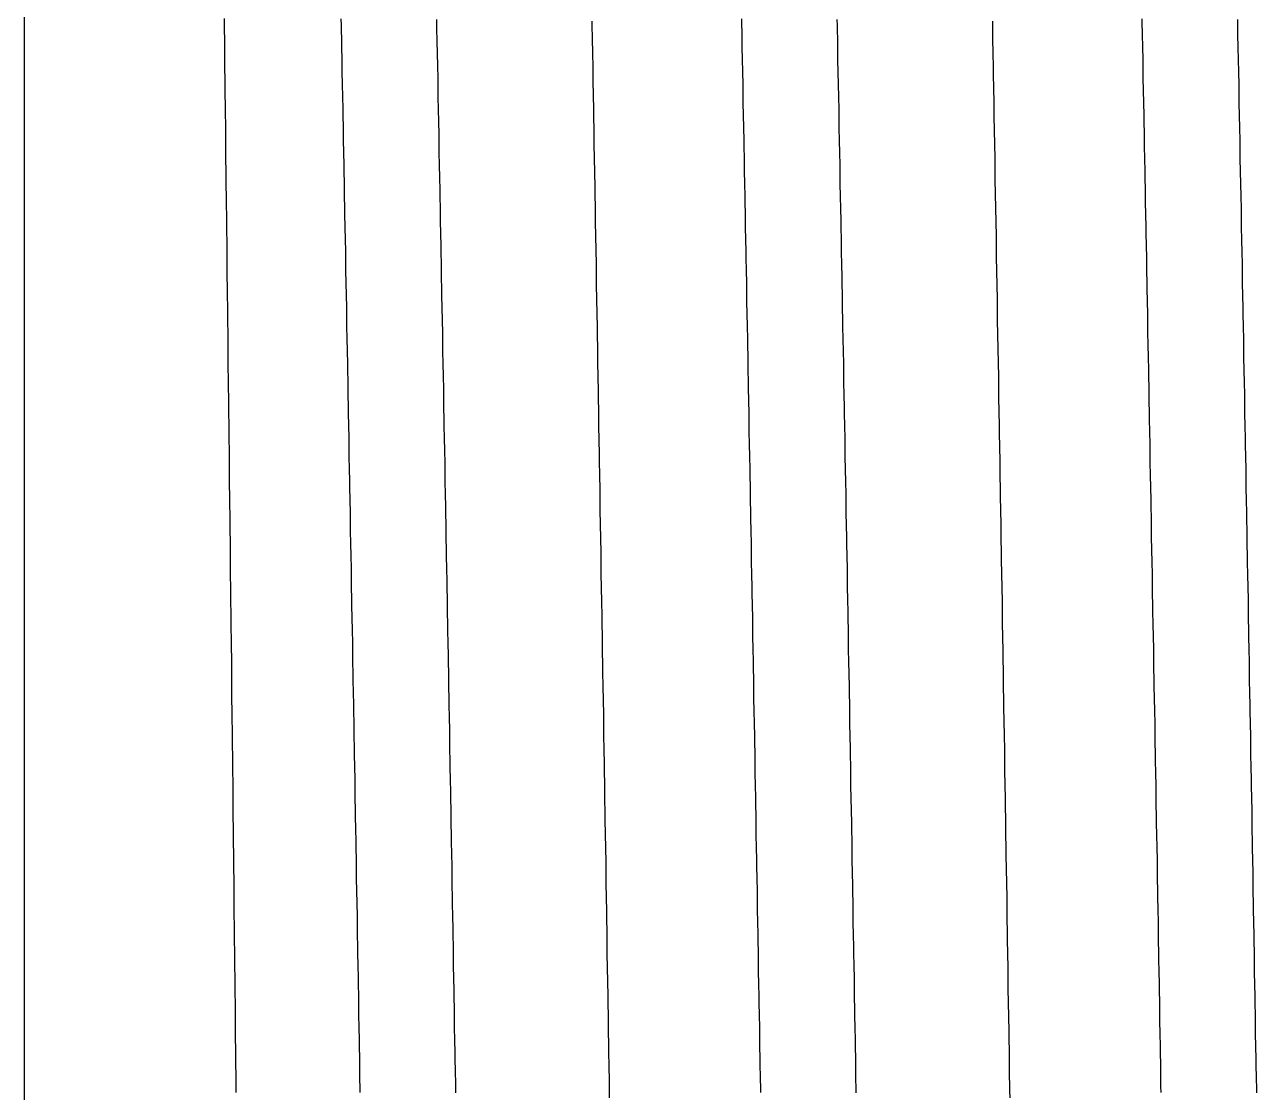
# Model space of a CAD drawing. Header units: millimetres. Extents: x 0 to 3800, y -67 to 2530.
# Drawn here: x 2223.993 to 2228.729, y 896.909 to 901.015 of the extents above; entities that cross this region are included whole.
import ezdxf

# ---------------------------------------------------------------- set-up
doc = ezdxf.new("R2010")
doc.units = ezdxf.units.MM
doc.layers.add('내부선 및 부속', color=4, linetype='Continuous')

msp = doc.modelspace()

# ---------------------------------------------------------------- linework, layer by layer
at = {"layer": '내부선 및 부속', "linetype": 'Continuous'}
msp.add_line((2223.9926, 877.4044), (2223.9926, 908.2004), dxfattribs=at)
at = {"layer": '내부선 및 부속', "linetype": 'Continuous', "flags": 128}
for points in [[(2224.8058, 896.9077), (2224.8058, 896.9327), (2224.8058, 896.9587), (2224.8058, 896.9837), (2224.8048, 897.0087), (2224.8048, 897.0337), (2224.8048, 897.0587), (2224.8048, 897.0837), (2224.8038, 897.1087), (2224.8038, 897.1337), (2224.8038, 897.1587), (2224.8028, 897.1837), (2224.8028, 897.2087), (2224.8028, 897.2337), (2224.8028, 897.2587), (2224.8018, 897.2837), (2224.8018, 897.3087), (2224.8018, 897.3337), (2224.8018, 897.3587), (2224.8008, 897.3837), (2224.8008, 897.4087), (2224.8008, 897.4337), (2224.8008, 897.4587), (2224.7998, 897.4837), (2224.7998, 897.5087), (2224.7998, 897.5337), (2224.7998, 897.5587), (2224.7988, 897.5837), (2224.7988, 897.6087), (2224.7988, 897.6337), (2224.7978, 897.6587), (2224.7978, 897.6847), (2224.7978, 897.7097), (2224.7978, 897.7347), (2224.7968, 897.7597), (2224.7968, 897.7847), (2224.7968, 897.8097), (2224.7968, 897.8097), (2224.7968, 897.8347), (2224.7958, 897.8597), (2224.7958, 897.8847), (2224.7958, 897.9097), (2224.7958, 897.9347), (2224.7948, 897.9597), (2224.7948, 897.9847), (2224.7948, 898.0097), (2224.7938, 898.0347), (2224.7938, 898.0597), (2224.7938, 898.0847), (2224.7938, 898.1097), (2224.7928, 898.1347), (2224.7928, 898.1597), (2224.7928, 898.1847), (2224.7928, 898.2097), (2224.7918, 898.2347), (2224.7918, 898.2597), (2224.7918, 898.2847), (2224.7918, 898.3097), (2224.7908, 898.3347), (2224.7908, 898.3597), (2224.7908, 898.3857), (2224.7898, 898.4107), (2224.7898, 898.4357), (2224.7898, 898.4607), (2224.7898, 898.4857), (2224.7888, 898.5107), (2224.7888, 898.5357), (2224.7888, 898.5607), (2224.7888, 898.5857), (2224.7878, 898.6107), (2224.7878, 898.6357), (2224.7878, 898.6607), (2224.7868, 898.6857), (2224.7868, 898.7107), (2224.7868, 898.7357), (2224.7868, 898.7607), (2224.7858, 898.7857), (2224.7858, 898.8107), (2224.7858, 898.8357), (2224.7858, 898.8607), (2224.7848, 898.8857), (2224.7848, 898.9107), (2224.7848, 898.9357), (2224.7838, 898.9607), (2224.7838, 898.9857), (2224.7838, 899.0107), (2224.7838, 899.0357), (2224.7828, 899.0607), (2224.7828, 899.0857), (2224.7828, 899.1117), (2224.7828, 899.1367), (2224.7818, 899.1617), (2224.7818, 899.1867), (2224.7818, 899.2117), (2224.7808, 899.2367), (2224.7808, 899.2617), (2224.7808, 899.2867), (2224.7808, 899.3117), (2224.7798, 899.3367), (2224.7798, 899.3617), (2224.7798, 899.3867), (2224.7788, 899.4117), (2224.7788, 899.4367), (2224.7788, 899.4617), (2224.7788, 899.4867), (2224.7778, 899.5117), (2224.7778, 899.5367), (2224.7778, 899.5617), (2224.7778, 899.5867), (2224.7768, 899.6117), (2224.7768, 899.6367), (2224.7768, 899.6617), (2224.7758, 899.6867), (2224.7758, 899.7117), (2224.7758, 899.7367), (2224.7758, 899.7617), (2224.7748, 899.7867), (2224.7748, 899.8117), (2224.7748, 899.8377), (2224.7738, 899.8627), (2224.7738, 899.8877), (2224.7738, 899.9127), (2224.7738, 899.9377), (2224.7728, 899.9627), (2224.7728, 899.9877), (2224.7728, 900.0127), (2224.7718, 900.0377), (2224.7718, 900.0627), (2224.7718, 900.0877), (2224.7718, 900.1127), (2224.7708, 900.1377), (2224.7708, 900.1627), (2224.7708, 900.1877), (2224.7698, 900.2127), (2224.7698, 900.2377), (2224.7698, 900.2627), (2224.7698, 900.2877), (2224.7688, 900.3127), (2224.7688, 900.3127), (2224.7688, 900.3377), (2224.7688, 900.3627), (2224.7678, 900.3877), (2224.7678, 900.4127), (2224.7678, 900.4377), (2224.7678, 900.4627), (2224.7668, 900.4877), (2224.7668, 900.5127), (2224.7668, 900.5377), (2224.7658, 900.5637), (2224.7658, 900.5887), (2224.7658, 900.6137), (2224.7658, 900.6387), (2224.7648, 900.6637), (2224.7648, 900.6887), (2224.7648, 900.7137), (2224.7638, 900.7387), (2224.7638, 900.7637), (2224.7638, 900.7887), (2224.7638, 900.8137), (2224.7628, 900.8387), (2224.7628, 900.8637), (2224.7628, 900.8887), (2224.7618, 900.9137), (2224.7618, 900.9387), (2224.7618, 900.9637), (2224.7608, 900.9887), (2224.7608, 901.0137), (2224.7608, 901.0387)], [(2225.2088, 901.0367), (2225.2098, 901.0127), (2225.2098, 900.9887), (2225.2108, 900.9647), (2225.2108, 900.9407), (2225.2108, 900.9167), (2225.2118, 900.8927), (2225.2118, 900.8927), (2225.2118, 900.8697), (2225.2128, 900.8457), (2225.2128, 900.8217), (2225.2138, 900.7977), (2225.2138, 900.7737), (2225.2148, 900.7497), (2225.2148, 900.7257), (2225.2158, 900.7027), (2225.2158, 900.6787), (2225.2158, 900.6547), (2225.2168, 900.6307), (2225.2168, 900.6067), (2225.2178, 900.5827), (2225.2178, 900.5587), (2225.2188, 900.5347), (2225.2188, 900.5117), (2225.2198, 900.4877), (2225.2198, 900.4637), (2225.2198, 900.4397), (2225.2208, 900.4157), (2225.2208, 900.3917), (2225.2218, 900.3677), (2225.2218, 900.3447), (2225.2228, 900.3207), (2225.2228, 900.2967), (2225.2228, 900.2727), (2225.2238, 900.2487), (2225.2238, 900.2247), (2225.2248, 900.2007), (2225.2248, 900.1777), (2225.2258, 900.1537), (2225.2258, 900.1297), (2225.2268, 900.1057), (2225.2268, 900.0817), (2225.2268, 900.0577), (2225.2278, 900.0337), (2225.2278, 900.0097), (2225.2288, 899.9867), (2225.2288, 899.9627), (2225.2298, 899.9387), (2225.2298, 899.9147), (2225.2298, 899.8907), (2225.2308, 899.8667), (2225.2308, 899.8427), (2225.2318, 899.8197), (2225.2318, 899.7957), (2225.2328, 899.7717), (2225.2328, 899.7477), (2225.2338, 899.7237), (2225.2338, 899.6997), (2225.2338, 899.6757), (2225.2348, 899.6527), (2225.2348, 899.6287), (2225.2358, 899.6047), (2225.2358, 899.5807), (2225.2368, 899.5567), (2225.2368, 899.5327), (2225.2368, 899.5087), (2225.2378, 899.4847), (2225.2378, 899.4617), (2225.2388, 899.4377), (2225.2388, 899.4137), (2225.2388, 899.3897), (2225.2398, 899.3657), (2225.2398, 899.3417), (2225.2408, 899.3177), (2225.2408, 899.2947), (2225.2418, 899.2707), (2225.2418, 899.2467), (2225.2418, 899.2227), (2225.2428, 899.1987), (2225.2428, 899.1747), (2225.2438, 899.1507), (2225.2438, 899.1277), (2225.2448, 899.1037), (2225.2448, 899.0797), (2225.2448, 899.0557), (2225.2458, 899.0317), (2225.2458, 899.0077), (2225.2468, 898.9837), (2225.2468, 898.9597), (2225.2478, 898.9367), (2225.2478, 898.9127), (2225.2478, 898.8887), (2225.2488, 898.8647), (2225.2488, 898.8407), (2225.2498, 898.8167), (2225.2498, 898.7927), (2225.2498, 898.7697), (2225.2508, 898.7457), (2225.2508, 898.7217), (2225.2518, 898.6977), (2225.2518, 898.6737), (2225.2528, 898.6497), (2225.2528, 898.6257), (2225.2528, 898.6017), (2225.2538, 898.5787), (2225.2538, 898.5547), (2225.2548, 898.5307), (2225.2548, 898.5067), (2225.2548, 898.5067), (2225.2548, 898.4827), (2225.2558, 898.4587), (2225.2558, 898.4347), (2225.2568, 898.4117), (2225.2568, 898.3877), (2225.2568, 898.3637), (2225.2578, 898.3397), (2225.2578, 898.3157), (2225.2588, 898.2917), (2225.2588, 898.2677), (2225.2598, 898.2447), (2225.2598, 898.2207), (2225.2598, 898.1967), (2225.2608, 898.1727), (2225.2608, 898.1487), (2225.2618, 898.1247), (2225.2618, 898.1007), (2225.2618, 898.0767), (2225.2628, 898.0537), (2225.2628, 898.0297), (2225.2638, 898.0057), (2225.2638, 897.9817), (2225.2638, 897.9577), (2225.2648, 897.9337), (2225.2648, 897.9097), (2225.2658, 897.8867), (2225.2658, 897.8627), (2225.2658, 897.8387), (2225.2668, 897.8147), (2225.2668, 897.7907), (2225.2678, 897.7667), (2225.2678, 897.7427), (2225.2678, 897.7197), (2225.2688, 897.6957), (2225.2688, 897.6717), (2225.2698, 897.6477), (2225.2698, 897.6237), (2225.2708, 897.5997), (2225.2708, 897.5757), (2225.2708, 897.5517), (2225.2718, 897.5287), (2225.2718, 897.5047), (2225.2728, 897.4807), (2225.2728, 897.4567), (2225.2728, 897.4327), (2225.2738, 897.4087), (2225.2738, 897.3847), (2225.2748, 897.3617), (2225.2748, 897.3377), (2225.2748, 897.3137), (2225.2758, 897.2897), (2225.2758, 897.2657), (2225.2768, 897.2417), (2225.2768, 897.2177), (2225.2768, 897.1937), (2225.2778, 897.1707), (2225.2778, 897.1467), (2225.2788, 897.1227), (2225.2788, 897.0987), (2225.2788, 897.0747), (2225.2798, 897.0507), (2225.2798, 897.0267), (2225.2808, 897.0037), (2225.2808, 896.9797), (2225.2808, 896.9557), (2225.2818, 896.9317), (2225.2818, 896.9077)], [(2225.5758, 901.0347), (2225.5768, 901.0117), (2225.5768, 900.9877), (2225.5778, 900.9637), (2225.5778, 900.9397), (2225.5788, 900.9157), (2225.5788, 900.9157), (2225.5788, 900.8917), (2225.5798, 900.8677), (2225.5798, 900.8437), (2225.5808, 900.8207), (2225.5808, 900.7967), (2225.5808, 900.7727), (2225.5818, 900.7487), (2225.5818, 900.7247), (2225.5828, 900.7007), (2225.5828, 900.6767), (2225.5838, 900.6537), (2225.5838, 900.6297), (2225.5848, 900.6057), (2225.5848, 900.5817), (2225.5848, 900.5577), (2225.5858, 900.5337), (2225.5858, 900.5097), (2225.5868, 900.4867), (2225.5868, 900.4627), (2225.5878, 900.4387), (2225.5878, 900.4147), (2225.5888, 900.3907), (2225.5888, 900.3667), (2225.5888, 900.3427), (2225.5898, 900.3187), (2225.5898, 900.2957), (2225.5908, 900.2717), (2225.5908, 900.2477), (2225.5918, 900.2237), (2225.5918, 900.1997), (2225.5928, 900.1757), (2225.5928, 900.1517), (2225.5928, 900.1287), (2225.5938, 900.1047), (2225.5938, 900.0807), (2225.5948, 900.0567), (2225.5948, 900.0327), (2225.5958, 900.0087), (2225.5958, 899.9847), (2225.5958, 899.9617), (2225.5968, 899.9377), (2225.5968, 899.9137), (2225.5978, 899.8897), (2225.5978, 899.8657), (2225.5988, 899.8417), (2225.5988, 899.8177), (2225.5998, 899.7937), (2225.5998, 899.7707), (2225.5998, 899.7467), (2225.6008, 899.7227), (2225.6008, 899.6987), (2225.6018, 899.6747), (2225.6018, 899.6507), (2225.6028, 899.6267), (2225.6028, 899.6037), (2225.6028, 899.5797), (2225.6038, 899.5557), (2225.6038, 899.5317), (2225.6048, 899.5077), (2225.6048, 899.4837), (2225.6048, 899.4597), (2225.6058, 899.4367), (2225.6058, 899.4127), (2225.6068, 899.3887), (2225.6068, 899.3647), (2225.6078, 899.3407), (2225.6078, 899.3167), (2225.6078, 899.2927), (2225.6088, 899.2687), (2225.6088, 899.2457), (2225.6098, 899.2217), (2225.6098, 899.1977), (2225.6108, 899.1737), (2225.6108, 899.1497), (2225.6108, 899.1257), (2225.6118, 899.1017), (2225.6118, 899.0787), (2225.6128, 899.0547), (2225.6128, 899.0307), (2225.6138, 899.0067), (2225.6138, 898.9827), (2225.6138, 898.9587), (2225.6148, 898.9347), (2225.6148, 898.9107), (2225.6158, 898.8877), (2225.6158, 898.8637), (2225.6158, 898.8397), (2225.6168, 898.8157), (2225.6168, 898.7917), (2225.6178, 898.7677), (2225.6178, 898.7437), (2225.6188, 898.7207), (2225.6188, 898.6967), (2225.6188, 898.6727), (2225.6198, 898.6487), (2225.6198, 898.6247), (2225.6208, 898.6007), (2225.6208, 898.5767), (2225.6208, 898.5537), (2225.6218, 898.5297), (2225.6218, 898.5297), (2225.6218, 898.5057), (2225.6228, 898.4817), (2225.6228, 898.4577), (2225.6238, 898.4337), (2225.6238, 898.4097), (2225.6238, 898.3857), (2225.6248, 898.3627), (2225.6248, 898.3387), (2225.6258, 898.3147), (2225.6258, 898.2907), (2225.6258, 898.2667), (2225.6268, 898.2427), (2225.6268, 898.2187), (2225.6278, 898.1957), (2225.6278, 898.1717), (2225.6278, 898.1477), (2225.6288, 898.1237), (2225.6288, 898.0997), (2225.6298, 898.0757), (2225.6298, 898.0517), (2225.6298, 898.0287), (2225.6308, 898.0047), (2225.6308, 897.9807), (2225.6318, 897.9567), (2225.6318, 897.9327), (2225.6328, 897.9087), (2225.6328, 897.8847), (2225.6328, 897.8607), (2225.6338, 897.8377), (2225.6338, 897.8137), (2225.6348, 897.7897), (2225.6348, 897.7657), (2225.6348, 897.7417), (2225.6358, 897.7177), (2225.6358, 897.6937), (2225.6368, 897.6707), (2225.6368, 897.6467), (2225.6368, 897.6227), (2225.6378, 897.5987), (2225.6378, 897.5747), (2225.6388, 897.5507), (2225.6388, 897.5267), (2225.6388, 897.5027), (2225.6398, 897.4797), (2225.6398, 897.4557), (2225.6408, 897.4317), (2225.6408, 897.4077), (2225.6408, 897.3837), (2225.6418, 897.3597), (2225.6418, 897.3357), (2225.6428, 897.3127), (2225.6428, 897.2887), (2225.6428, 897.2647), (2225.6438, 897.2407), (2225.6438, 897.2167), (2225.6448, 897.1927), (2225.6448, 897.1687), (2225.6448, 897.1457), (2225.6458, 897.1217), (2225.6458, 897.0977), (2225.6468, 897.0737), (2225.6468, 897.0497), (2225.6468, 897.0257), (2225.6478, 897.0017), (2225.6478, 896.9777), (2225.6488, 896.9547), (2225.6488, 896.9307), (2225.6488, 896.9067)], [(2226.1738, 901.0277), (2226.1738, 901.0007), (2226.1748, 900.9737), (2226.1748, 900.9467), (2226.1758, 900.9187), (2226.1758, 900.8917), (2226.1768, 900.8647), (2226.1768, 900.8377), (2226.1778, 900.8107), (2226.1778, 900.7837), (2226.1788, 900.7567), (2226.1788, 900.7297), (2226.1798, 900.7027), (2226.1798, 900.6757), (2226.1798, 900.6487), (2226.1808, 900.6217), (2226.1808, 900.5947), (2226.1818, 900.5677), (2226.1818, 900.5407), (2226.1828, 900.5137), (2226.1828, 900.4867), (2226.1838, 900.4597), (2226.1838, 900.4317), (2226.1848, 900.4047), (2226.1848, 900.3777), (2226.1848, 900.3507), (2226.1858, 900.3237), (2226.1858, 900.2967), (2226.1868, 900.2697), (2226.1868, 900.2427), (2226.1878, 900.2157), (2226.1878, 900.1887), (2226.1888, 900.1617), (2226.1888, 900.1347), (2226.1898, 900.1077), (2226.1898, 900.0807), (2226.1898, 900.0537), (2226.1908, 900.0267), (2226.1908, 899.9997), (2226.1918, 899.9727), (2226.1918, 899.9447), (2226.1928, 899.9177), (2226.1928, 899.8907), (2226.1938, 899.8637), (2226.1938, 899.8367), (2226.1938, 899.8097), (2226.1948, 899.7827), (2226.1948, 899.7557), (2226.1958, 899.7287), (2226.1958, 899.7017), (2226.1968, 899.6747), (2226.1968, 899.6477), (2226.1978, 899.6207), (2226.1978, 899.5937), (2226.1978, 899.5667), (2226.1988, 899.5397), (2226.1988, 899.5127), (2226.1998, 899.4857), (2226.1998, 899.4577), (2226.2008, 899.4307), (2226.2008, 899.4037), (2226.2018, 899.3767), (2226.2018, 899.3497), (2226.2018, 899.3227), (2226.2028, 899.2957), (2226.2028, 899.2687), (2226.2038, 899.2417), (2226.2038, 899.2147), (2226.2048, 899.1877), (2226.2048, 899.1607), (2226.2048, 899.1337), (2226.2058, 899.1067), (2226.2058, 899.0797), (2226.2068, 899.0527), (2226.2068, 899.0257), (2226.2078, 898.9987), (2226.2078, 898.9707), (2226.2088, 898.9437), (2226.2088, 898.9167), (2226.2088, 898.8897), (2226.2098, 898.8627), (2226.2098, 898.8357), (2226.2108, 898.8087), (2226.2108, 898.7817), (2226.2118, 898.7547), (2226.2118, 898.7277), (2226.2118, 898.7007), (2226.2128, 898.6737), (2226.2128, 898.6467), (2226.2138, 898.6197), (2226.2138, 898.5927), (2226.2148, 898.5657), (2226.2148, 898.5387), (2226.2148, 898.5117), (2226.2158, 898.4837), (2226.2158, 898.4567), (2226.2168, 898.4297), (2226.2168, 898.4027), (2226.2168, 898.4027), (2226.2178, 898.3757), (2226.2178, 898.3487), (2226.2178, 898.3217), (2226.2188, 898.2947), (2226.2188, 898.2677), (2226.2198, 898.2407), (2226.2198, 898.2137), (2226.2208, 898.1867), (2226.2208, 898.1597), (2226.2208, 898.1327), (2226.2218, 898.1057), (2226.2218, 898.0787), (2226.2228, 898.0517), (2226.2228, 898.0247), (2226.2238, 897.9967), (2226.2238, 897.9697), (2226.2238, 897.9427), (2226.2248, 897.9157), (2226.2248, 897.8887), (2226.2258, 897.8617), (2226.2258, 897.8347), (2226.2268, 897.8077), (2226.2268, 897.7807), (2226.2268, 897.7537), (2226.2278, 897.7267), (2226.2278, 897.6997), (2226.2288, 897.6727), (2226.2288, 897.6457), (2226.2298, 897.6187), (2226.2298, 897.5917), (2226.2298, 897.5647), (2226.2308, 897.5377), (2226.2308, 897.5097), (2226.2318, 897.4827), (2226.2318, 897.4557), (2226.2318, 897.4287), (2226.2328, 897.4017), (2226.2328, 897.3747), (2226.2338, 897.3477), (2226.2338, 897.3207), (2226.2348, 897.2937), (2226.2348, 897.2667), (2226.2348, 897.2397), (2226.2358, 897.2127), (2226.2358, 897.1857), (2226.2368, 897.1587), (2226.2368, 897.1317), (2226.2378, 897.1047), (2226.2378, 897.0777), (2226.2378, 897.0507), (2226.2388, 897.0227), (2226.2388, 896.9957), (2226.2398, 896.9687), (2226.2398, 896.9417), (2226.2398, 896.9147), (2226.2408, 896.8877)], [(2226.7488, 901.0367), (2226.7488, 901.0127), (2226.7498, 900.9887), (2226.7498, 900.9647), (2226.7508, 900.9407), (2226.7508, 900.9167), (2226.7518, 900.8927), (2226.7518, 900.8927), (2226.7518, 900.8697), (2226.7528, 900.8457), (2226.7528, 900.8217), (2226.7538, 900.7977), (2226.7538, 900.7737), (2226.7538, 900.7497), (2226.7548, 900.7257), (2226.7548, 900.7027), (2226.7558, 900.6787), (2226.7558, 900.6547), (2226.7568, 900.6307), (2226.7568, 900.6067), (2226.7578, 900.5827), (2226.7578, 900.5587), (2226.7578, 900.5347), (2226.7588, 900.5117), (2226.7588, 900.4877), (2226.7598, 900.4637), (2226.7598, 900.4397), (2226.7608, 900.4157), (2226.7608, 900.3917), (2226.7618, 900.3677), (2226.7618, 900.3447), (2226.7618, 900.3207), (2226.7628, 900.2967), (2226.7628, 900.2727), (2226.7638, 900.2487), (2226.7638, 900.2247), (2226.7648, 900.2007), (2226.7648, 900.1777), (2226.7658, 900.1537), (2226.7658, 900.1297), (2226.7658, 900.1057), (2226.7668, 900.0817), (2226.7668, 900.0577), (2226.7678, 900.0337), (2226.7678, 900.0097), (2226.7688, 899.9867), (2226.7688, 899.9627), (2226.7688, 899.9387), (2226.7698, 899.9147), (2226.7698, 899.8907), (2226.7708, 899.8667), (2226.7708, 899.8427), (2226.7718, 899.8197), (2226.7718, 899.7957), (2226.7718, 899.7717), (2226.7728, 899.7477), (2226.7728, 899.7237), (2226.7738, 899.6997), (2226.7738, 899.6757), (2226.7748, 899.6527), (2226.7748, 899.6287), (2226.7748, 899.6047), (2226.7758, 899.5807), (2226.7758, 899.5567), (2226.7768, 899.5327), (2226.7768, 899.5087), (2226.7778, 899.4847), (2226.7778, 899.4617), (2226.7778, 899.4377), (2226.7788, 899.4137), (2226.7788, 899.3897), (2226.7798, 899.3657), (2226.7798, 899.3417), (2226.7808, 899.3177), (2226.7808, 899.2947), (2226.7808, 899.2707), (2226.7818, 899.2467), (2226.7818, 899.2227), (2226.7828, 899.1987), (2226.7828, 899.1747), (2226.7838, 899.1507), (2226.7838, 899.1277), (2226.7838, 899.1037), (2226.7848, 899.0797), (2226.7848, 899.0557), (2226.7858, 899.0317), (2226.7858, 899.0077), (2226.7858, 898.9837), (2226.7868, 898.9597), (2226.7868, 898.9367), (2226.7878, 898.9127), (2226.7878, 898.8887), (2226.7888, 898.8647), (2226.7888, 898.8407), (2226.7888, 898.8167), (2226.7898, 898.7927), (2226.7898, 898.7697), (2226.7908, 898.7457), (2226.7908, 898.7217), (2226.7908, 898.6977), (2226.7918, 898.6737), (2226.7918, 898.6497), (2226.7928, 898.6257), (2226.7928, 898.6017), (2226.7938, 898.5787), (2226.7938, 898.5547), (2226.7938, 898.5307), (2226.7948, 898.5067), (2226.7948, 898.5067), (2226.7948, 898.4827), (2226.7958, 898.4587), (2226.7958, 898.4347), (2226.7958, 898.4117), (2226.7968, 898.3877), (2226.7968, 898.3637), (2226.7978, 898.3397), (2226.7978, 898.3157), (2226.7988, 898.2917), (2226.7988, 898.2677), (2226.7988, 898.2447), (2226.7998, 898.2207), (2226.7998, 898.1967), (2226.8008, 898.1727), (2226.8008, 898.1487), (2226.8008, 898.1247), (2226.8018, 898.1007), (2226.8018, 898.0767), (2226.8028, 898.0537), (2226.8028, 898.0297), (2226.8028, 898.0057), (2226.8038, 897.9817), (2226.8038, 897.9577), (2226.8048, 897.9337), (2226.8048, 897.9097), (2226.8048, 897.8867), (2226.8058, 897.8627), (2226.8058, 897.8387), (2226.8068, 897.8147), (2226.8068, 897.7907), (2226.8068, 897.7667), (2226.8078, 897.7427), (2226.8078, 897.7197), (2226.8088, 897.6957), (2226.8088, 897.6717), (2226.8098, 897.6477), (2226.8098, 897.6237), (2226.8098, 897.5997), (2226.8108, 897.5757), (2226.8108, 897.5517), (2226.8118, 897.5287), (2226.8118, 897.5047), (2226.8118, 897.4807), (2226.8128, 897.4567), (2226.8128, 897.4327), (2226.8138, 897.4087), (2226.8138, 897.3847), (2226.8138, 897.3617), (2226.8148, 897.3377), (2226.8148, 897.3137), (2226.8158, 897.2897), (2226.8158, 897.2657), (2226.8158, 897.2417), (2226.8168, 897.2177), (2226.8168, 897.1937), (2226.8178, 897.1707), (2226.8178, 897.1467), (2226.8178, 897.1227), (2226.8188, 897.0987), (2226.8188, 897.0747), (2226.8198, 897.0507), (2226.8198, 897.0267), (2226.8198, 897.0037), (2226.8208, 896.9797), (2226.8208, 896.9557), (2226.8218, 896.9317), (2226.8218, 896.9077)], [(2227.1158, 901.0347), (2227.1168, 901.0117), (2227.1168, 900.9877), (2227.1178, 900.9637), (2227.1178, 900.9397), (2227.1188, 900.9157), (2227.1188, 900.9157), (2227.1188, 900.8917), (2227.1188, 900.8677), (2227.1198, 900.8437), (2227.1198, 900.8207), (2227.1208, 900.7967), (2227.1208, 900.7727), (2227.1218, 900.7487), (2227.1218, 900.7247), (2227.1228, 900.7007), (2227.1228, 900.6767), (2227.1238, 900.6537), (2227.1238, 900.6297), (2227.1238, 900.6057), (2227.1248, 900.5817), (2227.1248, 900.5577), (2227.1258, 900.5337), (2227.1258, 900.5097), (2227.1268, 900.4867), (2227.1268, 900.4627), (2227.1278, 900.4387), (2227.1278, 900.4147), (2227.1278, 900.3907), (2227.1288, 900.3667), (2227.1288, 900.3427), (2227.1298, 900.3187), (2227.1298, 900.2957), (2227.1308, 900.2717), (2227.1308, 900.2477), (2227.1308, 900.2237), (2227.1318, 900.1997), (2227.1318, 900.1757), (2227.1328, 900.1517), (2227.1328, 900.1287), (2227.1338, 900.1047), (2227.1338, 900.0807), (2227.1348, 900.0567), (2227.1348, 900.0327), (2227.1348, 900.0087), (2227.1358, 899.9847), (2227.1358, 899.9617), (2227.1368, 899.9377), (2227.1368, 899.9137), (2227.1378, 899.8897), (2227.1378, 899.8657), (2227.1378, 899.8417), (2227.1388, 899.8177), (2227.1388, 899.7937), (2227.1398, 899.7707), (2227.1398, 899.7467), (2227.1408, 899.7227), (2227.1408, 899.6987), (2227.1408, 899.6747), (2227.1418, 899.6507), (2227.1418, 899.6267), (2227.1428, 899.6037), (2227.1428, 899.5797), (2227.1438, 899.5557), (2227.1438, 899.5317), (2227.1438, 899.5077), (2227.1448, 899.4837), (2227.1448, 899.4597), (2227.1458, 899.4367), (2227.1458, 899.4127), (2227.1468, 899.3887), (2227.1468, 899.3647), (2227.1468, 899.3407), (2227.1478, 899.3167), (2227.1478, 899.2927), (2227.1488, 899.2687), (2227.1488, 899.2457), (2227.1498, 899.2217), (2227.1498, 899.1977), (2227.1498, 899.1737), (2227.1508, 899.1497), (2227.1508, 899.1257), (2227.1518, 899.1017), (2227.1518, 899.0787), (2227.1528, 899.0547), (2227.1528, 899.0307), (2227.1528, 899.0067), (2227.1538, 898.9827), (2227.1538, 898.9587), (2227.1548, 898.9347), (2227.1548, 898.9117), (2227.1548, 898.8877), (2227.1558, 898.8637), (2227.1558, 898.8397), (2227.1568, 898.8157), (2227.1568, 898.7917), (2227.1578, 898.7677), (2227.1578, 898.7437), (2227.1578, 898.7207), (2227.1588, 898.6967), (2227.1588, 898.6727), (2227.1598, 898.6487), (2227.1598, 898.6247), (2227.1598, 898.6007), (2227.1608, 898.5767), (2227.1608, 898.5537), (2227.1618, 898.5297), (2227.1618, 898.5297), (2227.1618, 898.5057), (2227.1628, 898.4817), (2227.1628, 898.4577), (2227.1628, 898.4337), (2227.1638, 898.4097), (2227.1638, 898.3857), (2227.1648, 898.3627), (2227.1648, 898.3387), (2227.1648, 898.3147), (2227.1658, 898.2907), (2227.1658, 898.2667), (2227.1668, 898.2427), (2227.1668, 898.2187), (2227.1668, 898.1957), (2227.1678, 898.1717), (2227.1678, 898.1477), (2227.1688, 898.1237), (2227.1688, 898.0997), (2227.1688, 898.0757), (2227.1698, 898.0517), (2227.1698, 898.0287), (2227.1708, 898.0047), (2227.1708, 897.9807), (2227.1718, 897.9567), (2227.1718, 897.9327), (2227.1718, 897.9087), (2227.1728, 897.8847), (2227.1728, 897.8607), (2227.1738, 897.8377), (2227.1738, 897.8137), (2227.1738, 897.7897), (2227.1748, 897.7657), (2227.1748, 897.7417), (2227.1758, 897.7177), (2227.1758, 897.6937), (2227.1758, 897.6707), (2227.1768, 897.6467), (2227.1768, 897.6227), (2227.1778, 897.5987), (2227.1778, 897.5747), (2227.1778, 897.5507), (2227.1788, 897.5267), (2227.1788, 897.5027), (2227.1798, 897.4797), (2227.1798, 897.4557), (2227.1798, 897.4317), (2227.1808, 897.4077), (2227.1808, 897.3837), (2227.1818, 897.3597), (2227.1818, 897.3357), (2227.1818, 897.3127), (2227.1828, 897.2887), (2227.1828, 897.2647), (2227.1838, 897.2407), (2227.1838, 897.2167), (2227.1838, 897.1927), (2227.1848, 897.1687), (2227.1848, 897.1457), (2227.1858, 897.1217), (2227.1858, 897.0977), (2227.1858, 897.0737), (2227.1868, 897.0497), (2227.1868, 897.0257), (2227.1878, 897.0017), (2227.1878, 896.9777), (2227.1878, 896.9547), (2227.1888, 896.9307), (2227.1888, 896.9067)], [(2227.7138, 901.0277), (2227.7138, 901.0007), (2227.7148, 900.9737), (2227.7148, 900.9467), (2227.7158, 900.9187), (2227.7158, 900.8917), (2227.7168, 900.8647), (2227.7168, 900.8377), (2227.7168, 900.8107), (2227.7178, 900.7837), (2227.7178, 900.7567), (2227.7188, 900.7297), (2227.7188, 900.7027), (2227.7198, 900.6757), (2227.7198, 900.6487), (2227.7208, 900.6217), (2227.7208, 900.5947), (2227.7218, 900.5677), (2227.7218, 900.5407), (2227.7228, 900.5137), (2227.7228, 900.4867), (2227.7228, 900.4597), (2227.7238, 900.4317), (2227.7238, 900.4047), (2227.7248, 900.3777), (2227.7248, 900.3507), (2227.7258, 900.3237), (2227.7258, 900.2967), (2227.7268, 900.2697), (2227.7268, 900.2427), (2227.7278, 900.2157), (2227.7278, 900.1887), (2227.7278, 900.1617), (2227.7288, 900.1347), (2227.7288, 900.1077), (2227.7298, 900.0807), (2227.7298, 900.0537), (2227.7308, 900.0267), (2227.7308, 899.9997), (2227.7318, 899.9727), (2227.7318, 899.9447), (2227.7318, 899.9177), (2227.7328, 899.8907), (2227.7328, 899.8637), (2227.7338, 899.8367), (2227.7338, 899.8097), (2227.7348, 899.7827), (2227.7348, 899.7557), (2227.7358, 899.7287), (2227.7358, 899.7017), (2227.7368, 899.6747), (2227.7368, 899.6477), (2227.7368, 899.6207), (2227.7378, 899.5937), (2227.7378, 899.5667), (2227.7388, 899.5397), (2227.7388, 899.5127), (2227.7398, 899.4857), (2227.7398, 899.4577), (2227.7398, 899.4307), (2227.7408, 899.4037), (2227.7408, 899.3767), (2227.7418, 899.3497), (2227.7418, 899.3227), (2227.7428, 899.2957), (2227.7428, 899.2687), (2227.7438, 899.2417), (2227.7438, 899.2147), (2227.7438, 899.1877), (2227.7448, 899.1607), (2227.7448, 899.1337), (2227.7458, 899.1067), (2227.7458, 899.0797), (2227.7468, 899.0527), (2227.7468, 899.0257), (2227.7478, 898.9987), (2227.7478, 898.9707), (2227.7478, 898.9437), (2227.7488, 898.9167), (2227.7488, 898.8897), (2227.7498, 898.8627), (2227.7498, 898.8357), (2227.7508, 898.8087), (2227.7508, 898.7817), (2227.7508, 898.7547), (2227.7518, 898.7277), (2227.7518, 898.7007), (2227.7528, 898.6737), (2227.7528, 898.6467), (2227.7538, 898.6197), (2227.7538, 898.5927), (2227.7538, 898.5657), (2227.7548, 898.5387), (2227.7548, 898.5117), (2227.7558, 898.4837), (2227.7558, 898.4567), (2227.7568, 898.4297), (2227.7568, 898.4027), (2227.7568, 898.4027), (2227.7568, 898.3757), (2227.7578, 898.3487), (2227.7578, 898.3217), (2227.7588, 898.2947), (2227.7588, 898.2677), (2227.7598, 898.2407), (2227.7598, 898.2137), (2227.7598, 898.1867), (2227.7608, 898.1597), (2227.7608, 898.1327), (2227.7618, 898.1057), (2227.7618, 898.0787), (2227.7628, 898.0517), (2227.7628, 898.0247), (2227.7628, 897.9967), (2227.7638, 897.9697), (2227.7638, 897.9427), (2227.7648, 897.9157), (2227.7648, 897.8887), (2227.7658, 897.8617), (2227.7658, 897.8347), (2227.7658, 897.8077), (2227.7668, 897.7807), (2227.7668, 897.7537), (2227.7678, 897.7267), (2227.7678, 897.6997), (2227.7688, 897.6727), (2227.7688, 897.6457), (2227.7688, 897.6187), (2227.7698, 897.5917), (2227.7698, 897.5647), (2227.7708, 897.5377), (2227.7708, 897.5097), (2227.7708, 897.4827), (2227.7718, 897.4557), (2227.7718, 897.4287), (2227.7728, 897.4017), (2227.7728, 897.3747), (2227.7738, 897.3477), (2227.7738, 897.3207), (2227.7738, 897.2937), (2227.7748, 897.2667), (2227.7748, 897.2397), (2227.7758, 897.2127), (2227.7758, 897.1857), (2227.7768, 897.1587), (2227.7768, 897.1317), (2227.7768, 897.1047), (2227.7778, 897.0777), (2227.7778, 897.0507), (2227.7788, 897.0227), (2227.7788, 896.9957), (2227.7788, 896.9687), (2227.7798, 896.9417), (2227.7798, 896.9147), (2227.7808, 896.8877)], [(2228.2888, 901.0367), (2228.2888, 901.0127), (2228.2898, 900.9887), (2228.2898, 900.9647), (2228.2908, 900.9407), (2228.2908, 900.9167), (2228.2918, 900.8927), (2228.2918, 900.8927), (2228.2918, 900.8697), (2228.2918, 900.8457), (2228.2928, 900.8217), (2228.2928, 900.7977), (2228.2938, 900.7737), (2228.2938, 900.7497), (2228.2948, 900.7257), (2228.2948, 900.7027), (2228.2958, 900.6787), (2228.2958, 900.6547), (2228.2958, 900.6307), (2228.2968, 900.6067), (2228.2968, 900.5827), (2228.2978, 900.5587), (2228.2978, 900.5347), (2228.2988, 900.5117), (2228.2988, 900.4877), (2228.2998, 900.4637), (2228.2998, 900.4397), (2228.2998, 900.4157), (2228.3008, 900.3917), (2228.3008, 900.3677), (2228.3018, 900.3447), (2228.3018, 900.3207), (2228.3028, 900.2967), (2228.3028, 900.2727), (2228.3038, 900.2487), (2228.3038, 900.2247), (2228.3038, 900.2007), (2228.3048, 900.1777), (2228.3048, 900.1537), (2228.3058, 900.1297), (2228.3058, 900.1057), (2228.3068, 900.0817), (2228.3068, 900.0577), (2228.3078, 900.0337), (2228.3078, 900.0097), (2228.3078, 899.9867), (2228.3088, 899.9627), (2228.3088, 899.9387), (2228.3098, 899.9147), (2228.3098, 899.8907), (2228.3108, 899.8667), (2228.3108, 899.8427), (2228.3108, 899.8197), (2228.3118, 899.7957), (2228.3118, 899.7717), (2228.3128, 899.7477), (2228.3128, 899.7237), (2228.3138, 899.6997), (2228.3138, 899.6757), (2228.3138, 899.6527), (2228.3148, 899.6287), (2228.3148, 899.6047), (2228.3158, 899.5807), (2228.3158, 899.5567), (2228.3168, 899.5327), (2228.3168, 899.5087), (2228.3168, 899.4847), (2228.3178, 899.4617), (2228.3178, 899.4377), (2228.3188, 899.4137), (2228.3188, 899.3897), (2228.3198, 899.3657), (2228.3198, 899.3417), (2228.3198, 899.3177), (2228.3208, 899.2947), (2228.3208, 899.2707), (2228.3218, 899.2467), (2228.3218, 899.2227), (2228.3228, 899.1987), (2228.3228, 899.1747), (2228.3228, 899.1507), (2228.3238, 899.1277), (2228.3238, 899.1037), (2228.3248, 899.0797), (2228.3248, 899.0557), (2228.3248, 899.0317), (2228.3258, 899.0077), (2228.3258, 898.9837), (2228.3268, 898.9597), (2228.3268, 898.9367), (2228.3278, 898.9127), (2228.3278, 898.8887), (2228.3278, 898.8647), (2228.3288, 898.8407), (2228.3288, 898.8167), (2228.3298, 898.7927), (2228.3298, 898.7697), (2228.3298, 898.7457), (2228.3308, 898.7217), (2228.3308, 898.6977), (2228.3318, 898.6737), (2228.3318, 898.6497), (2228.3328, 898.6257), (2228.3328, 898.6027), (2228.3328, 898.5787), (2228.3338, 898.5547), (2228.3338, 898.5307), (2228.3348, 898.5067), (2228.3348, 898.5067), (2228.3348, 898.4827), (2228.3348, 898.4587), (2228.3358, 898.4347), (2228.3358, 898.4117), (2228.3368, 898.3877), (2228.3368, 898.3637), (2228.3378, 898.3397), (2228.3378, 898.3157), (2228.3378, 898.2917), (2228.3388, 898.2677), (2228.3388, 898.2447), (2228.3398, 898.2207), (2228.3398, 898.1967), (2228.3398, 898.1727), (2228.3408, 898.1487), (2228.3408, 898.1247), (2228.3418, 898.1007), (2228.3418, 898.0767), (2228.3418, 898.0537), (2228.3428, 898.0297), (2228.3428, 898.0057), (2228.3438, 897.9817), (2228.3438, 897.9577), (2228.3438, 897.9337), (2228.3448, 897.9097), (2228.3448, 897.8867), (2228.3458, 897.8627), (2228.3458, 897.8387), (2228.3468, 897.8147), (2228.3468, 897.7907), (2228.3468, 897.7667), (2228.3478, 897.7427), (2228.3478, 897.7197), (2228.3488, 897.6957), (2228.3488, 897.6717), (2228.3488, 897.6477), (2228.3498, 897.6237), (2228.3498, 897.5997), (2228.3508, 897.5757), (2228.3508, 897.5517), (2228.3508, 897.5287), (2228.3518, 897.5047), (2228.3518, 897.4807), (2228.3528, 897.4567), (2228.3528, 897.4327), (2228.3528, 897.4087), (2228.3538, 897.3847), (2228.3538, 897.3617), (2228.3548, 897.3377), (2228.3548, 897.3137), (2228.3548, 897.2897), (2228.3558, 897.2657), (2228.3558, 897.2417), (2228.3568, 897.2177), (2228.3568, 897.1937), (2228.3568, 897.1707), (2228.3578, 897.1467), (2228.3578, 897.1227), (2228.3588, 897.0987), (2228.3588, 897.0747), (2228.3588, 897.0507), (2228.3598, 897.0267), (2228.3598, 897.0037), (2228.3608, 896.9797), (2228.3608, 896.9557), (2228.3608, 896.9317), (2228.3618, 896.9077)], [(2228.6558, 901.0347), (2228.6568, 901.0117), (2228.6568, 900.9877), (2228.6568, 900.9637), (2228.6578, 900.9397), (2228.6578, 900.9157), (2228.6578, 900.9157), (2228.6588, 900.8917), (2228.6588, 900.8677), (2228.6598, 900.8447), (2228.6598, 900.8207), (2228.6608, 900.7967), (2228.6608, 900.7727), (2228.6618, 900.7487), (2228.6618, 900.7247), (2228.6618, 900.7007), (2228.6628, 900.6767), (2228.6628, 900.6537), (2228.6638, 900.6297), (2228.6638, 900.6057), (2228.6648, 900.5817), (2228.6648, 900.5577), (2228.6658, 900.5337), (2228.6658, 900.5097), (2228.6658, 900.4867), (2228.6668, 900.4627), (2228.6668, 900.4387), (2228.6678, 900.4147), (2228.6678, 900.3907), (2228.6688, 900.3667), (2228.6688, 900.3427), (2228.6698, 900.3187), (2228.6698, 900.2957), (2228.6698, 900.2717), (2228.6708, 900.2477), (2228.6708, 900.2237), (2228.6718, 900.1997), (2228.6718, 900.1757), (2228.6728, 900.1517), (2228.6728, 900.1287), (2228.6738, 900.1047), (2228.6738, 900.0807), (2228.6738, 900.0567), (2228.6748, 900.0327), (2228.6748, 900.0087), (2228.6758, 899.9847), (2228.6758, 899.9617), (2228.6768, 899.9377), (2228.6768, 899.9137), (2228.6768, 899.8897), (2228.6778, 899.8657), (2228.6778, 899.8417), (2228.6788, 899.8177), (2228.6788, 899.7937), (2228.6798, 899.7707), (2228.6798, 899.7467), (2228.6798, 899.7227), (2228.6808, 899.6987), (2228.6808, 899.6747), (2228.6818, 899.6507), (2228.6818, 899.6267), (2228.6828, 899.6037), (2228.6828, 899.5797), (2228.6828, 899.5557), (2228.6838, 899.5317), (2228.6838, 899.5077), (2228.6848, 899.4837), (2228.6848, 899.4597), (2228.6858, 899.4367), (2228.6858, 899.4127), (2228.6858, 899.3887), (2228.6868, 899.3647), (2228.6868, 899.3407), (2228.6878, 899.3167), (2228.6878, 899.2927), (2228.6888, 899.2687), (2228.6888, 899.2457), (2228.6888, 899.2217), (2228.6898, 899.1977), (2228.6898, 899.1737), (2228.6908, 899.1497), (2228.6908, 899.1257), (2228.6908, 899.1017), (2228.6918, 899.0787), (2228.6918, 899.0547), (2228.6928, 899.0307), (2228.6928, 899.0067), (2228.6938, 898.9827), (2228.6938, 898.9587), (2228.6938, 898.9347), (2228.6948, 898.9117), (2228.6948, 898.8877), (2228.6958, 898.8637), (2228.6958, 898.8397), (2228.6968, 898.8157), (2228.6968, 898.7917), (2228.6968, 898.7677), (2228.6978, 898.7437), (2228.6978, 898.7207), (2228.6988, 898.6967), (2228.6988, 898.6727), (2228.6988, 898.6487), (2228.6998, 898.6247), (2228.6998, 898.6007), (2228.7008, 898.5767), (2228.7008, 898.5537), (2228.7018, 898.5297), (2228.7018, 898.5297), (2228.7018, 898.5057), (2228.7018, 898.4817), (2228.7028, 898.4577), (2228.7028, 898.4337), (2228.7038, 898.4097), (2228.7038, 898.3857), (2228.7038, 898.3627), (2228.7048, 898.3387), (2228.7048, 898.3147), (2228.7058, 898.2907), (2228.7058, 898.2667), (2228.7058, 898.2427), (2228.7068, 898.2187), (2228.7068, 898.1957), (2228.7078, 898.1717), (2228.7078, 898.1477), (2228.7088, 898.1237), (2228.7088, 898.0997), (2228.7088, 898.0757), (2228.7098, 898.0517), (2228.7098, 898.0287), (2228.7108, 898.0047), (2228.7108, 897.9807), (2228.7108, 897.9567), (2228.7118, 897.9327), (2228.7118, 897.9087), (2228.7128, 897.8847), (2228.7128, 897.8607), (2228.7128, 897.8377), (2228.7138, 897.8137), (2228.7138, 897.7897), (2228.7148, 897.7657), (2228.7148, 897.7417), (2228.7148, 897.7177), (2228.7158, 897.6937), (2228.7158, 897.6707), (2228.7168, 897.6467), (2228.7168, 897.6227), (2228.7168, 897.5987), (2228.7178, 897.5747), (2228.7178, 897.5507), (2228.7188, 897.5267), (2228.7188, 897.5037), (2228.7188, 897.4797), (2228.7198, 897.4557), (2228.7198, 897.4317), (2228.7208, 897.4077), (2228.7208, 897.3837), (2228.7208, 897.3597), (2228.7218, 897.3357), (2228.7218, 897.3127), (2228.7228, 897.2887), (2228.7228, 897.2647), (2228.7228, 897.2407), (2228.7238, 897.2167), (2228.7238, 897.1927), (2228.7248, 897.1687), (2228.7248, 897.1457), (2228.7248, 897.1217), (2228.7258, 897.0977), (2228.7258, 897.0737), (2228.7268, 897.0497), (2228.7268, 897.0257), (2228.7268, 897.0017), (2228.7278, 896.9777), (2228.7278, 896.9547), (2228.7288, 896.9307), (2228.7288, 896.9067)]]:
    msp.add_lwpolyline(points, dxfattribs=at)

doc.saveas('drawing.dxf')
